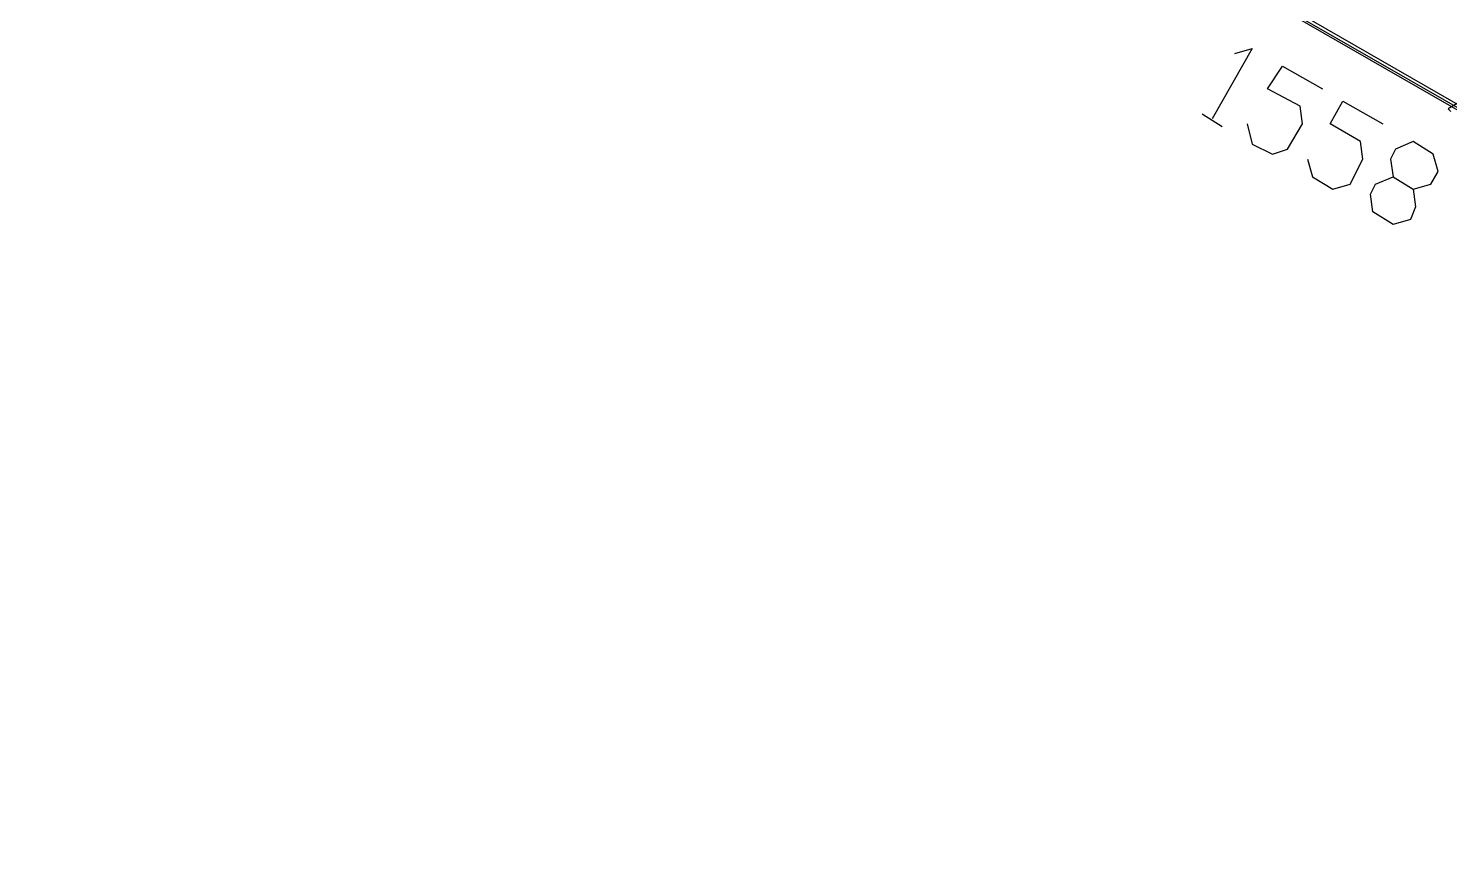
# Model space of a CAD drawing. Header units: millimetres. Extents: x 0 to 741, y 31 to 702.
# Drawn here: x 287.4 to 355.3, y 160.7 to 199.8 of the extents above; entities that cross this region are included whole.
import ezdxf

# ---------------------------------------------------------------- set-up
doc = ezdxf.new("R2010")
doc.units = ezdxf.units.MM
doc.layers.add('DIAGRAM', color=4, linetype='Continuous')

msp = doc.modelspace()

# ---------------------------------------------------------------- linework, layer by layer
at = {"layer": 'DIAGRAM'}
for p, q in [((287.404, 235.22), (416.764, 160.94)), ((287.404, 235.22), (416.764, 160.94)), ((416.764, 160.7), (287.404, 235.22)), ((416.764, 160.94), (287.524, 235.46)), ((345.844, 198.86), (343.924, 195.5)), ((345.004, 198.62), (345.844, 198.86)), ((346.564, 196.94), (347.284, 198.02)), ((347.284, 198.02), (349.204, 196.94)), ((358.444, 197.9), (355.204, 195.98)), ((348.124, 196.1), (346.564, 196.94)), ((349.564, 195.26), (350.164, 196.34)), ((350.164, 196.34), (352.084, 195.26)), ((343.444, 195.74), (344.404, 195.14)), ((348.244, 195.26), (348.124, 196.1)), ((355.204, 195.98), (355.324, 195.86)), ((345.604, 195.26), (345.844, 194.3)), ((347.524, 194.06), (348.244, 195.26)), ((351.004, 194.42), (349.564, 195.26)), ((345.844, 194.3), (346.804, 193.82)), ((351.124, 193.58), (351.004, 194.42)), ((353.524, 194.42), (352.684, 194.06)), ((354.484, 193.82), (353.524, 194.42)), ((346.804, 193.82), (347.524, 194.06)), ((348.484, 193.58), (348.724, 192.74)), ((350.524, 192.38), (351.124, 193.58)), ((352.684, 194.06), (352.444, 193.58)), ((352.444, 193.58), (352.564, 192.74)), ((354.724, 192.98), (354.484, 193.82)), ((348.724, 192.74), (349.684, 192.14)), ((351.724, 192.38), (352.564, 192.74)), ((352.564, 192.74), (353.524, 192.14)), ((354.364, 192.38), (354.724, 192.98)), ((349.684, 192.14), (350.524, 192.38)), ((351.484, 191.9), (351.724, 192.38)), ((353.524, 192.14), (354.364, 192.38)), ((353.524, 192.14), (353.644, 191.3)), ((351.604, 191.06), (351.484, 191.9)), ((352.564, 190.46), (351.604, 191.06)), ((353.404, 190.7), (352.564, 190.46)), ((353.644, 191.3), (353.404, 190.7))]:
    msp.add_line(p, q, dxfattribs=at)

doc.saveas('drawing.dxf')
